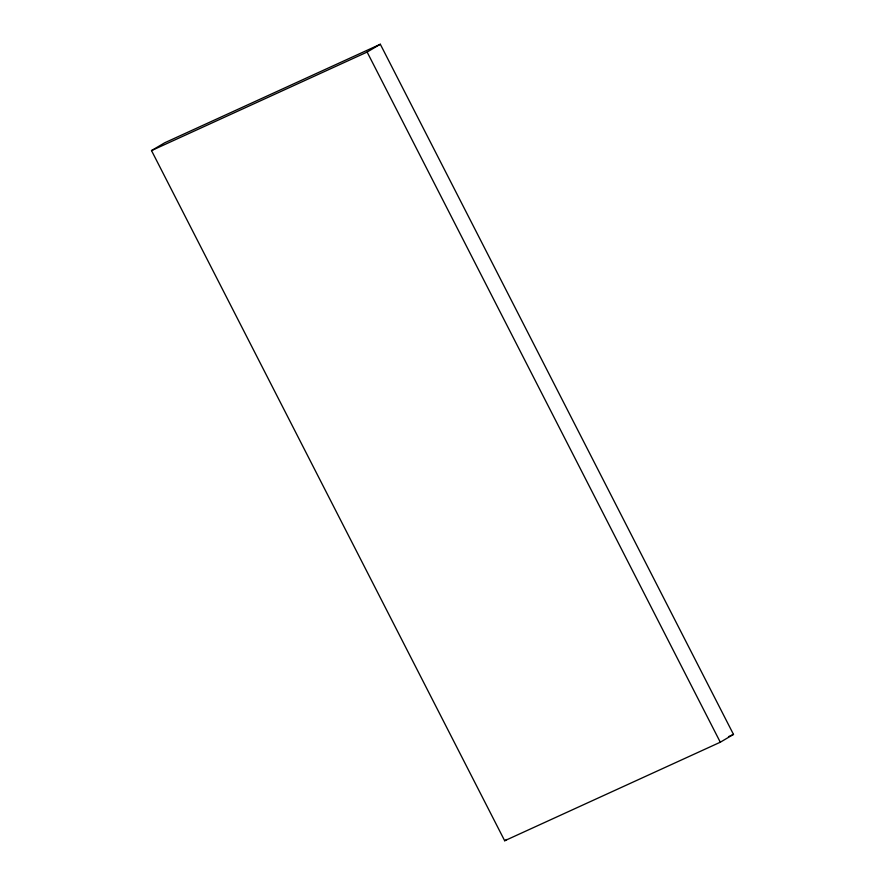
<?xml version="1.0" encoding="UTF-8"?>
<svg xmlns="http://www.w3.org/2000/svg" width="885" height="885" viewBox="0 0 885 885"><rect width="100%" height="100%" fill="white"/><g stroke="black" fill="none" stroke-linecap="round" stroke-linejoin="round"><path stroke-width="1.33" d="M151.512 150.594L164.698 142.784L380.318 44.25L733.488 734.406L720.302 742.216L504.682 840.75L151.512 150.594L367.131 52.06L380.318 44.25M504.682 840.75L506.873 839.445M728.477 736.696L733.488 734.406M367.131 52.06L720.302 742.216"/></g></svg>
